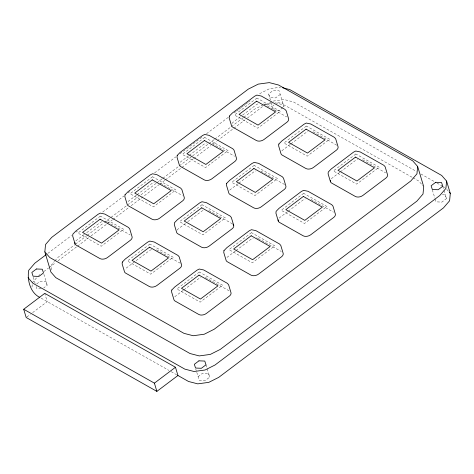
<?xml version="1.0" encoding="UTF-8"?>
<svg xmlns="http://www.w3.org/2000/svg" width="474" height="474" viewBox="0 0 474 474"><rect width="100%" height="100%" fill="white"/><g stroke="black" fill="none" stroke-linecap="round" stroke-linejoin="round"><path stroke-width="0.36" stroke-dasharray="2.37 1.78" d="M32.007 287.066L32.433 282.652L37.15 277.172M51.109 269.842L51.601 264.693L54.433 261.405M54.907 260.86L57.733 257.572L74.862 244.661M47.833 253.389L71.426 235.596M76.148 232.035L77.327 231.146M102.692 212.02L123.927 196.011M128.057 192.894L129.823 191.561M154.601 172.88L175.836 156.864M179.96 153.754L202.374 136.85M206.504 133.739L228.332 117.279M234.227 112.836L235.999 111.497M236.591 111.052L238.357 109.719M238.949 109.275L240.715 107.942M241.307 107.497L243.079 106.158M243.666 105.714L245.437 104.381M246.024 103.936L247.795 102.603M248.388 102.159L250.154 100.826M270.47 100.091L268.616 93.911L273.231 90.433L279.062 90.682L283.979 106.769L282.765 103.036L276.94 102.787M84.36 234.417L76.735 240.17A5.487 3.407 -16.7 0 0 75.2 241.947M86.706 232.651L99.611 222.916A5.487 3.407 -16.7 0 1 102.088 221.672M136.53 195.081L128.904 200.828A5.487 3.407 -16.7 0 0 127.37 202.611M137.116 194.636L151.781 183.58A5.487 3.407 -16.7 0 1 154.257 182.336M188.699 155.739L181.074 161.486A5.487 3.407 -16.7 0 0 179.545 163.269M189.286 155.294L203.95 144.238A5.487 3.407 -16.7 0 1 206.433 142.994M240.282 116.841L233.249 122.15A5.487 3.407 -16.7 0 0 231.715 123.927M242.629 115.069L256.12 104.896A5.487 3.407 -16.7 0 1 258.603 103.652M75.449 244.211L86.671 235.756M87.263 235.305L103.794 222.839M104.387 222.395L138.639 196.568M140.997 194.784L156.355 183.207M156.941 182.763L162.256 178.757M162.849 178.313L178.793 166.285M179.385 165.841L208.317 144.025M208.91 143.581L214.224 139.569M214.811 139.125L243.156 117.753M243.749 117.303L254.378 109.293L263.639 104.641M38.566 275.53L39.745 274.642M43.875 271.525L48.591 267.97M49.183 267.52L55.671 262.632M58.029 260.848L76.907 246.616M77.493 246.172L88.703 237.723M91.061 235.945L106.988 223.935M107.58 223.491L112.297 219.93M112.889 219.486L128.815 207.476M131.174 205.698L158.897 184.789M159.483 184.345L164.792 180.345M165.385 179.901L181.311 167.891M181.898 167.446L193.108 158.991M193.7 158.547L210.806 145.648M213.164 143.871L216.701 141.205M217.293 140.76L233.22 128.75M233.806 128.306L245.017 119.851M247.375 118.073L263.301 106.063M280.27 94.409L275.655 97.887L269.83 97.638L268.616 93.911M36.705 283.944L40.166 281.331L45.99 281.58L47.204 285.307L43.738 287.919M273.332 109.376L272.325 106.271L274.055 104.961M282.824 107.634L279.364 110.246L274.262 110.027M26.757 317.059L30.271 314.41M32.611 312.644L47.24 301.612L44.769 293.37M185.399 223.479L178.36 228.782A5.487 3.407 -16.7 0 0 177.092 230.103M187.745 221.708L201.237 211.534A5.487 3.407 -16.7 0 1 203.719 210.29M238.155 183.693L230.53 189.446A5.487 3.407 -16.7 0 0 229.262 190.761M238.742 183.254L253.406 172.192A5.487 3.407 -16.7 0 1 255.889 170.948M290.331 144.357L282.705 150.104A5.487 3.407 -16.7 0 0 281.432 151.419M290.918 143.912L305.576 132.856A5.487 3.407 -16.7 0 1 308.059 131.612M183.272 290.331L175.647 296.078A5.487 3.407 -16.7 0 0 174.112 297.862M183.859 289.887L198.523 278.831A5.487 3.407 -16.7 0 1 201 277.586M235.442 250.989L227.816 256.742A5.487 3.407 -16.7 0 0 226.288 258.52M236.028 250.55L250.693 239.489A5.487 3.407 -16.7 0 1 253.175 238.244M287.611 211.653L279.992 217.4A5.487 3.407 -16.7 0 0 278.457 219.178M288.198 211.208L302.862 200.152A5.487 3.407 -16.7 0 1 305.345 198.902M339.787 172.311L332.161 178.058A5.487 3.407 -16.7 0 0 330.888 179.379M340.373 171.866L355.032 160.81A5.487 3.407 -16.7 0 1 357.514 159.566M198.049 376.664L202.665 373.186L208.489 373.435L209.704 377.162L205.088 380.646L199.264 380.397L195.786 369.116M444.008 190.382L446.478 198.624L441.863 202.102L436.039 201.853L435.025 198.742M259.592 93.71L269.51 88.727L280.561 87.216M265.944 104.736L271.898 101.744M273.22 101.081L284.27 99.576L293.483 101.946L416.421 171.44M264.296 104.31L272.586 103.178M442.355 194.767L445.264 194.891L446.478 198.624M41.131 288.725L36.759 288.542L35.953 286.053M275.347 102.799L284.56 105.175L412.38 177.424M420.924 173.988L436.376 182.715M437.016 183.083L442.811 186.359M443.457 186.72L444.742 187.449M413.02 177.786L418.803 181.056L423.27 186.158M263.668 103.871L286.699 116.888M336.795 145.204L313.124 131.825A5.487 3.407 -16.7 0 0 311.454 131.292M362.58 159.779L385.611 172.797M212.139 143.569L234.523 156.224M284.619 184.546L260.955 171.167A5.487 3.407 -16.7 0 0 259.9 170.753M311.051 199.483L333.441 212.139M160.603 183.272L182.354 195.566M208.785 210.503L232.45 223.882M258.241 238.463L281.266 251.481M107.154 221.891L130.184 234.908M156.61 249.845L180.28 263.224M229.096 290.817L206.066 277.8A5.487 3.407 -16.7 0 0 205.017 277.385M41.149 298.17L168.934 370.401M171.167 371.663L176.66 374.768M446.727 189.345L448.511 191.383M442.769 186.264L443.8 189.695M432.353 189.884L434.824 198.126M271.294 102.834L272.325 106.271M205.994 364.808L209.704 377.162M43.904 274.322L47.204 285.307M33.287 277.26L35.141 283.44M151.544 249.626A5.487 3.407 -16.7 0 0 149.067 250.876L126.191 268.124A5.487 3.407 -16.7 0 0 124.917 269.439M105.489 221.352A5.487 3.407 -16.7 0 1 106.668 221.66M256.57 237.924A5.487 3.407 -16.7 0 1 257.755 238.232M100.399 216.103L77.926 233.054L101.24 246.231L123.714 229.286L100.399 216.103M152.569 176.766L130.095 193.712L153.41 206.889L175.884 189.944L152.569 176.766M204.738 137.424L182.265 154.37L205.58 167.553L228.053 150.602L204.738 137.424M256.914 98.082L234.44 115.034L257.755 128.211L280.229 111.266L256.914 98.082M149.855 244.063L127.382 261.008L150.696 274.185L173.17 257.24L149.855 244.063M202.025 204.721L179.551 221.666L202.866 234.849L225.34 217.898L202.025 204.721M254.194 165.379L231.721 182.33L255.042 195.507L277.515 178.562L254.194 165.379M306.37 126.043L283.896 142.988L307.211 156.165L329.685 139.22L306.37 126.043M199.311 272.017L176.838 288.962L200.152 302.139L222.626 285.194L199.311 272.017M251.481 232.675L229.007 249.62L252.322 262.803L274.796 245.858L251.481 232.675M303.656 193.339L281.183 210.284L304.498 223.461L326.971 206.516L303.656 193.339M355.826 153.997L333.352 170.942L356.667 184.125L379.141 167.174L355.826 153.997"/><path stroke-width="0.71" d="M39.863 297.441C30.271 292.796 27.006 280.098 28.724 270.293L34.857 263.171L46.067 254.722M44.84 251.866L45.545 244.513L51.678 237.391L248.323 89.106L258.241 84.123L269.291 82.618L278.505 84.988L412.747 160.87L417.659 166.487L423.715 186.667L423.009 194.026L416.877 201.148L220.232 349.427L210.314 354.41L199.27 355.915L190.05 353.545L55.814 277.663L50.896 272.046L44.84 251.866L49.758 257.483L183.995 333.358L193.214 335.734L204.258 334.223L214.177 329.246L410.822 180.961L416.954 173.839L417.659 166.487M282.688 87.767L289.774 89.592L441.679 175.457L446.591 181.068L445.892 188.427L439.754 195.549L215.018 365.01L205.1 369.993L194.056 371.498L184.836 369.127L32.937 283.262L28.019 277.646M446.591 181.068L450.3 193.428L449.595 200.78L443.463 207.902L218.727 377.369L208.809 382.352L197.759 383.857L188.545 381.487L177.602 375.301M23.7 309.261L44.769 293.37L175.475 367.255L177.946 375.497L156.876 391.382L26.171 317.497L23.7 309.261L154.406 383.146L156.876 391.382M154.406 383.146L175.475 367.255M449.405 192.408L450.3 193.428M330.449 181.678L328.103 173.851L328.281 172.015L331.225 168.975L353.568 152.124L355.784 151.01L360.234 151.953L383.899 165.331L385.131 166.735L387.477 174.562A5.487 3.407 -16.7 0 1 385.771 178.183L362.894 195.43A5.487 3.407 -16.7 0 1 355.346 196.461L331.681 183.083A5.487 3.407 -16.7 0 1 330.408 180.464M278.279 221.02L275.933 213.193L276.105 211.357L279.056 208.311L301.399 191.46L303.615 190.352L308.064 191.295L331.729 204.673L332.961 206.077L335.308 213.904A5.487 3.407 -16.7 0 1 333.595 217.525L310.725 234.772A5.487 3.407 -16.7 0 1 303.176 235.803L279.506 222.424A5.487 3.407 -16.7 0 1 278.238 219.806M233.682 225.286L231.33 217.459L230.103 216.055L206.433 202.676L201.983 201.734L199.773 202.848L177.424 219.699L174.479 222.739L174.302 224.575L176.654 232.402A5.487 3.407 -16.7 0 0 177.88 233.806L201.551 247.185A5.487 3.407 -16.7 0 0 209.093 246.154L231.97 228.906A5.487 3.407 -16.7 0 0 233.001 224.273M75.028 243.784L72.676 235.963L72.854 234.12L75.799 231.081L98.148 214.23L100.358 213.116L104.807 214.064L128.478 227.443L129.704 228.847L132.05 236.674A5.487 3.407 -16.7 0 1 130.344 240.288L107.468 257.542A5.487 3.407 -16.7 0 1 99.925 258.567L76.255 245.188A5.487 3.407 -16.7 0 1 74.981 242.575M125.023 194.784L124.846 196.621L127.198 204.448A5.487 3.407 -16.7 0 0 128.424 205.852L152.095 219.231A5.487 3.407 -16.7 0 0 159.637 218.2L182.514 200.952A5.487 3.407 -16.7 0 0 184.22 197.332L181.874 189.505L180.647 188.101L156.977 174.722L152.527 173.78L150.317 174.888L127.968 191.739L125.023 194.784M122.31 262.081L122.132 263.917L124.484 271.744A5.487 3.407 -16.7 0 0 125.711 273.148L149.381 286.527A5.487 3.407 -16.7 0 0 156.924 285.496L179.8 268.248A5.487 3.407 -16.7 0 0 181.506 264.628L179.16 256.801L177.934 255.397L154.263 242.018L149.814 241.076L147.604 242.184L125.255 259.035L122.31 262.081M177.193 155.442L177.021 157.279L179.368 165.106A5.487 3.407 -16.7 0 0 180.594 166.51L204.264 179.889A5.487 3.407 -16.7 0 0 211.807 178.858L234.683 161.61A5.487 3.407 -16.7 0 0 236.396 157.99L234.043 150.163L232.817 148.765L209.147 135.38L204.703 134.438L202.487 135.552L180.138 152.403L177.193 155.442M171.766 290.035L171.588 291.871L173.94 299.698A5.487 3.407 -16.7 0 0 175.167 301.103L198.837 314.481A5.487 3.407 -16.7 0 0 206.38 313.45L229.256 296.203A5.487 3.407 -16.7 0 0 230.962 292.582L228.616 284.756L227.39 283.351L203.719 269.973L199.27 269.031L197.06 270.144L174.71 286.995L171.766 290.035M229.363 116.1L229.191 117.943L231.537 125.77A5.487 3.407 -16.7 0 0 232.764 127.168L256.434 140.547A5.487 3.407 -16.7 0 0 263.982 139.522L286.853 122.274A5.487 3.407 -16.7 0 0 288.565 118.654L286.219 110.827L284.987 109.423L261.322 96.044L256.872 95.096L254.657 96.21L232.313 113.061L229.363 116.1M226.649 183.397L226.477 185.239L228.823 193.06A5.487 3.407 -16.7 0 0 230.05 194.464L253.72 207.843A5.487 3.407 -16.7 0 0 261.269 206.818L284.139 189.564A5.487 3.407 -16.7 0 0 285.852 185.95L283.499 178.123L282.273 176.719L258.603 163.34L254.159 162.392L251.943 163.506L229.6 180.357L226.649 183.397M223.935 250.693L223.764 252.535L226.11 260.356A5.487 3.407 -16.7 0 0 227.336 261.761L251.007 275.139A5.487 3.407 -16.7 0 0 258.549 274.114L281.426 256.861A5.487 3.407 -16.7 0 0 283.138 253.246L280.786 245.419L279.559 244.015L255.889 230.637L251.445 229.689L249.229 230.802L226.88 247.653L223.935 250.693M278.825 144.06L278.647 145.897L280.993 153.724A5.487 3.407 -16.7 0 0 282.226 155.128L305.89 168.507A5.487 3.407 -16.7 0 0 313.438 167.476L336.309 150.228A5.487 3.407 -16.7 0 0 338.021 146.608L335.675 138.781L334.443 137.377L310.778 123.998L306.328 123.056L304.112 124.164L281.769 141.015L278.825 144.06M100.103 219.195L82.571 232.42L101.537 243.138L119.069 229.92L100.103 219.195M152.273 179.859L134.74 193.078L153.706 203.796L171.238 190.578L152.273 179.859M204.442 140.517L186.916 153.736L205.876 164.454L223.408 151.236L204.442 140.517M256.618 101.175L239.086 114.4L258.052 125.118L275.578 111.9L256.618 101.175M36.457 268.971L31.841 272.455L33.056 276.182L38.88 276.431L43.495 272.953L42.287 269.22L36.457 268.971M149.559 247.155L132.027 260.374L150.993 271.092L168.525 257.874L149.559 247.155M201.728 207.813L184.202 221.032L203.162 231.75L220.694 218.532L201.728 207.813M253.904 168.471L236.372 181.696L255.332 192.414L272.864 179.196L253.904 168.471M306.074 129.135L288.542 142.354L307.507 153.072L325.034 139.854L306.074 129.135M199.015 275.11L181.483 288.328L200.449 299.047L217.981 285.828L199.015 275.11M251.184 235.768L233.658 248.986L252.618 259.711L270.15 246.492L251.184 235.768M303.36 196.432L285.828 209.65L304.794 220.369L322.32 207.15L303.36 196.432M355.53 157.09L337.998 170.308L356.963 181.027L374.496 167.808L355.53 157.09M198.956 360.827L194.346 364.31L195.555 368.037L201.379 368.286L205.994 364.808L204.786 361.075L198.956 360.827M435.736 182.289L431.121 185.767L432.329 189.493L438.154 189.742L442.769 186.264L441.561 182.537L435.736 182.289"/></g></svg>
